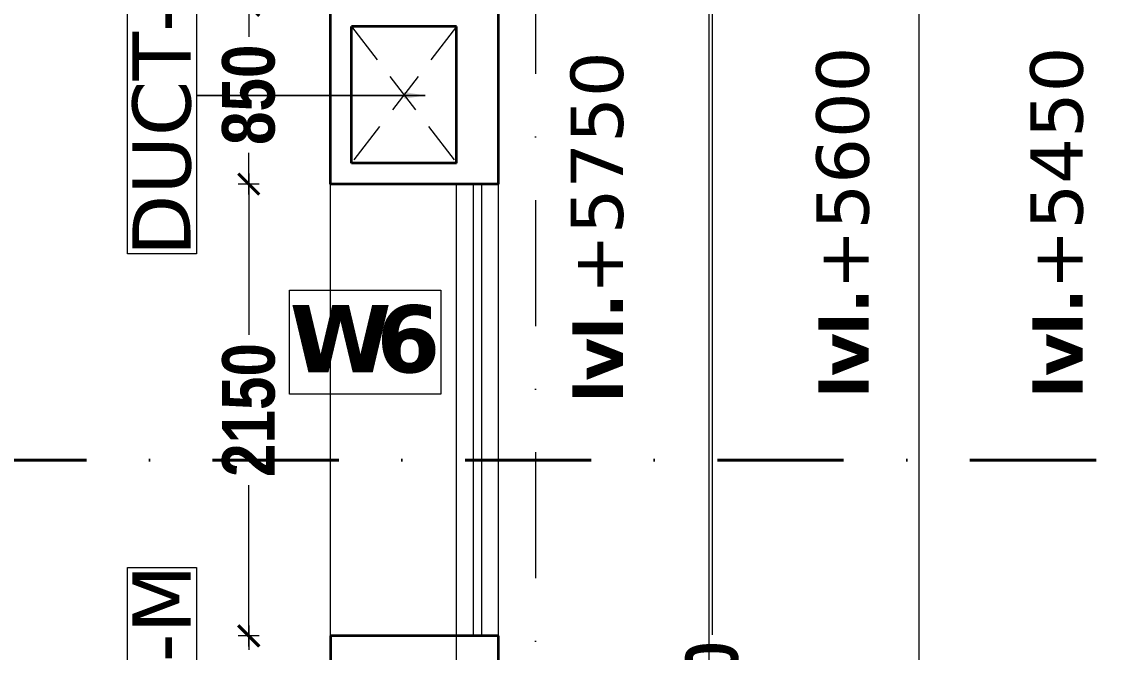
# Model space of a CAD drawing. Header units: millimetres. Extents: x -3092155 to 4513934, y -12317808 to 1850003.
# Drawn here: x -440957 to -435773, y -5690854 to -5687854 of the extents above; entities that cross this region are included whole.
import ezdxf

# ---------------------------------------------------------------- set-up
doc = ezdxf.new("R2010")
doc.units = ezdxf.units.MM
doc.header["$LTSCALE"] = 2
doc.header["$MEASUREMENT"] = 0
doc.header["$PDMODE"] = 34
doc.header["$PDSIZE"] = 500
for name, pattern in [('DASHDOT', [1, 0.5, -0.25, 0, -0.25]), ('DASHED2', [0.375, 0.25, -0.125]), ('HIDDEN', [0.375, 0.25, -0.125])]:
    doc.linetypes.add(name, pattern=pattern)
for name, color, linetype, lineweight in [('cornice', 12, 'Continuous', 25), ('D DIM', 250, 'Continuous', 9), ('DUCT', 37, 'Continuous', 35), ('glass', 5, 'Continuous', 15), ('GRID', 251, 'DASHDOT', 5), ('PROJ', 251, 'HIDDEN', 5), ('SILL', 74, 'Continuous', 9), ('Step', 251, 'Continuous', 9), ('TEXT', 7, 'Continuous', 13), ('W2', 162, 'Continuous', 5), ('W6', 162, 'Continuous', 5)]:
    doc.layers.add(name, color=color, linetype=linetype, lineweight=lineweight)
doc.layers.add('DOT', color=7, linetype='DASHED2', lineweight=0, true_color=0x89067c)
doc.layers.add('duct text', color=7, linetype='Continuous', lineweight=5, true_color=0x30182a)
doc.styles.add('door', font='arial.ttf', dxfattribs={"height": 70})
doc.styles.add('INNER DIM', font='ARIALNB.TTF', dxfattribs={"height": 250})
doc.styles.add('style2', font='verdana.ttf')
doc.dimstyles.new('DOOR', dxfattribs={"dimtxt": 100, "dimasz": 100, "dimexe": 25, "dimexo": 50, "dimgap": 25, "dimtad": 0, "dimtih": 1, "dimtoh": 1, "dimdec": 0, "dimzin": 3, "dimdsep": 46, "dimtxsty": 'door', "dimblk": 'OBLIQUE', "dimcen": 200, "dimclrd": 256, "dimclre": 256, "dimclrt": 256, "dimadec": 0, "dimazin": 0, "dimtfac": 1, "dimtdec": 0, "dimtofl": 0, "dimtmove": 2, "dimatfit": 3, "dimfxl": 300, "dimfxlon": 1, "dimfrac": 1, "dimtolj": 1, "dimtzin": 0, "dimlwd": -1, "dimlwe": -1, "dimarcsym": 0})
doc.dimstyles.new('INNER DIM', dxfattribs={"dimscale": 0, "dimtxt": 250, "dimasz": 100, "dimexe": 50, "dimexo": 50, "dimgap": 50, "dimtad": 0, "dimdec": 0, "dimzin": 0, "dimdsep": 46, "dimtxsty": 'INNER DIM', "dimblk": 'ARCHTICK', "dimcen": 100, "dimdle": 50, "dimclrd": 256, "dimclre": 256, "dimclrt": 256, "dimadec": 0, "dimazin": 0, "dimtfac": 1, "dimtdec": 0, "dimtix": 1, "dimtmove": 2, "dimatfit": 3, "dimfxl": 50, "dimfxlon": 1, "dimtolj": 1, "dimtzin": 0, "dimlwd": -1, "dimlwe": -1, "dimarcsym": 1})

# ---------------------------------------------------------------- blocks, each defined once
blk = doc.blocks.new('_ArchTick')
at = {"color": 0, "linetype": 'ByBlock', "const_width": 0.15}
blk.add_lwpolyline([(-0.5, -0.5), (0.5, 0.5)], dxfattribs=at)
blk = doc.blocks.new('*D142')
at = {"layer": 'D DIM', "ltscale": 100, "transparency": 16777216}
for p, q in [((-439877.5, -5688576.2), (-439877.5, -5689343.3)), ((-439827.5, -5688626.2), (-439927.5, -5688626.2)), ((-439877.5, -5690826.2), (-439877.5, -5690059.2)), ((-439827.5, -5690776.2), (-439927.5, -5690776.2))]:
    blk.add_line(p, q, dxfattribs=at)
at = {"layer": 'Defpoints', "color": 0, "lineweight": 50, "ltscale": 100, "transparency": 16777216}
for p in [(-439488.9, -5688626.2), (-439877.5, -5690776.2), (-439488.5, -5690776.2)]:
    blk.add_point(p, dxfattribs=at)
at = {"layer": 'D DIM', "ltscale": 100, "transparency": 16777216, "xscale": 100, "yscale": 100, "zscale": 100}
for p, rotation in [((-439877.5, -5688626.2), 90), ((-439877.5, -5690776.2), 270)]:
    blk.add_blockref('_ArchTick', p, dxfattribs=dict(at, rotation=rotation))
at = {"layer": 'D DIM', "ltscale": 100, "transparency": 16777216, "insert": (-439877.5, -5689701.2), "char_height": 250, "attachment_point": 5, "rotation": 90, "style": 'INNER DIM'}
blk.add_mtext('\\A1;2150', dxfattribs=at)
blk = doc.blocks.new('*D730')
at = {"layer": 'D DIM', "ltscale": 100, "transparency": 16777216}
for p, q in [((-438689.1, 360.6), (-438689.1, 460.6)), ((998.8, 360.6), (998.8, 460.6)), ((1048.8, 410.6), (-438739.1, 410.6))]:
    blk.add_line(p, q, dxfattribs=at)
at = {"layer": 'Defpoints', "color": 0, "lineweight": 50, "ltscale": 100, "transparency": 16777216}
for p in [(-438689.1, 410.6), (998.8, 0), (-438689.1, -5723126.2)]:
    blk.add_point(p, dxfattribs=at)
at = {"layer": 'D DIM', "ltscale": 100, "transparency": 16777216, "xscale": 100, "yscale": 100, "zscale": 100, "rotation": 180}
blk.add_blockref('_ArchTick', (-438689.1, 410.6), dxfattribs=at)
at = {"layer": 'D DIM', "ltscale": 100, "transparency": 16777216, "xscale": 100, "yscale": 100, "zscale": 100}
blk.add_blockref('_ArchTick', (998.8, 410.6), dxfattribs=at)
at = {"layer": 'D DIM', "ltscale": 100, "transparency": 16777216, "insert": (1326.5, 835.2), "char_height": 250, "attachment_point": 5, "style": 'INNER DIM'}
blk.add_mtext('\\A1;439688', dxfattribs=at)
blk = doc.blocks.new('*D748')
at = {"layer": 'D DIM', "ltscale": 100, "transparency": 16777216}
for p, q in [((-437674.8, -5685126.2), (-437674.8, -5690771.4)), ((-437724.8, -5685176.2), (-437624.8, -5685176.2)), ((-437674.8, -5697276.2), (-437674.8, -5691631.1)), ((-437724.8, -5697226.2), (-437624.8, -5697226.2))]:
    blk.add_line(p, q, dxfattribs=at)
at = {"layer": 'Defpoints', "color": 0, "lineweight": 50, "ltscale": 100, "transparency": 16777216}
for p in [(-438139.3, -5685176.2), (-437963.8, -5697226.2), (-437674.8, -5697226.2)]:
    blk.add_point(p, dxfattribs=at)
at = {"layer": 'D DIM', "ltscale": 100, "transparency": 16777216, "xscale": 100, "yscale": 100, "zscale": 100}
for p, rotation in [((-437674.8, -5685176.2), 90), ((-437674.8, -5697226.2), 270)]:
    blk.add_blockref('_ArchTick', p, dxfattribs=dict(at, rotation=rotation))
at = {"layer": 'D DIM', "ltscale": 100, "transparency": 16777216, "insert": (-437674.8, -5691201.2), "char_height": 250, "attachment_point": 5, "rotation": 90, "style": 'INNER DIM'}
blk.add_mtext('\\A1;12050', dxfattribs=at)
blk = doc.blocks.new('*D839')
at = {"layer": 'D DIM', "ltscale": 100, "transparency": 16777216}
for p, q in [((-439877.9, -5687726.2), (-439877.9, -5687925.2)), ((-439827.9, -5687776.2), (-439927.9, -5687776.2)), ((-439877.9, -5688676.2), (-439877.9, -5688477.3)), ((-439827.9, -5688626.2), (-439927.9, -5688626.2))]:
    blk.add_line(p, q, dxfattribs=at)
at = {"layer": 'Defpoints', "color": 0, "lineweight": 50, "ltscale": 100, "transparency": 16777216}
for p in [(-439489.7, -5687776.2), (-439877.9, -5688626.2), (-439489.7, -5688626.2)]:
    blk.add_point(p, dxfattribs=at)
at = {"layer": 'D DIM', "ltscale": 100, "transparency": 16777216, "xscale": 100, "yscale": 100, "zscale": 100}
for p, rotation in [((-439877.9, -5687776.2), 90), ((-439877.9, -5688626.2), 270)]:
    blk.add_blockref('_ArchTick', p, dxfattribs=dict(at, rotation=rotation))
at = {"layer": 'D DIM', "ltscale": 100, "transparency": 16777216, "insert": (-439877.9, -5688201.2), "char_height": 250, "attachment_point": 5, "rotation": 90, "style": 'INNER DIM'}
blk.add_mtext('\\A1;850', dxfattribs=at)
blk = doc.blocks.new('*D840')
at = {"layer": 'D DIM', "ltscale": 100, "transparency": 16777216}
for p, q in [((-439877.9, -5690726.2), (-439877.9, -5690842.3)), ((-439827.9, -5690776.2), (-439927.9, -5690776.2)), ((-439877.9, -5691676.2), (-439877.9, -5691394.4)), ((-439827.9, -5691626.2), (-439927.9, -5691626.2))]:
    blk.add_line(p, q, dxfattribs=at)
at = {"layer": 'Defpoints', "color": 0, "lineweight": 50, "ltscale": 100, "transparency": 16777216}
for p in [(-439489.7, -5690776.2), (-439877.9, -5691626.2), (-439489.7, -5691626.2)]:
    blk.add_point(p, dxfattribs=at)
at = {"layer": 'D DIM', "ltscale": 100, "transparency": 16777216, "xscale": 100, "yscale": 100, "zscale": 100}
for p, rotation in [((-439877.9, -5690776.2), 90), ((-439877.9, -5691626.2), 270)]:
    blk.add_blockref('_ArchTick', p, dxfattribs=dict(at, rotation=rotation))
at = {"layer": 'D DIM', "ltscale": 100, "transparency": 16777216, "insert": (-439877.9, -5691118.3), "char_height": 250, "attachment_point": 5, "rotation": 90, "style": 'INNER DIM'}
blk.add_mtext('\\A1;850', dxfattribs=at)
blk = doc.blocks.new('GHYJHJH')
at = {"layer": 'Step', "ltscale": 15000}
for p, q in [((-247804.3, -5650992.1), (-247804.3, -5662016.3)), ((-246804.3, -5662016.3), (-246804.3, -5650967.1))]:
    blk.add_line(p, q, dxfattribs=at)
blk = doc.blocks.new('_Oblique')
at = {"color": 0, "linetype": 'ByBlock', "lineweight": -2}
blk.add_line((-0.5, -0.5), (0.5, 0.5), dxfattribs=at)
blk = doc.blocks.new('6yuj6kit')
at = {"layer": 'duct text', "ltscale": 0.1}
for points in [[(-151782.1, -5617545.8), (-151782.1, -5616037.4), (-151453, -5616037.4), (-151453, -5617545.8)], [(-151782.1, -5620545.8), (-151782.1, -5619037.4), (-151453, -5619037.4), (-151453, -5620545.8)]]:
    blk.add_lwpolyline(points, close=True, dxfattribs=at)
at = {"layer": 'duct text', "ltscale": 0.1, "char_height": 276.639, "width": 1547.237, "attachment_point": 5, "rotation": 90, "style": 'style2'}
for insert in [(-151617.4, -5616790.2), (-151617.4, -5619790.2)]:
    blk.add_mtext('\\pxt11;DUCT-M', dxfattribs=dict(at, insert=insert))
at = {"layer": 'duct text', "ltscale": 0.1}
blk.add_leader([(-150366.8, -5616791.6), (-151453, -5616791.6), (-150366.8, -5616791.6)], dimstyle='DOOR', dxfattribs=at)

msp = doc.modelspace()

# ---------------------------------------------------------------- linework, layer by layer
at = {"layer": 'DOT', "ltscale": 400}
for p, q in [((-438889.7, -5687876.2), (-439389.7, -5688526.2)), ((-439389.7, -5687876.2), (-438889.7, -5688526.2))]:
    msp.add_line(p, q, dxfattribs=at)
at = {"layer": 'DUCT', "ltscale": 100}
for p, q in [((-439489.7, -5688626.2), (-439489.7, -5687776.2)), ((-438689.7, -5688626.2), (-438689.7, -5687776.2)), ((-439389.7, -5688526.2), (-439389.7, -5687876.2)), ((-438889.7, -5687876.2), (-439389.7, -5687876.2)), ((-438889.7, -5688526.2), (-438889.7, -5687876.2)), ((-438889.7, -5688526.2), (-439389.7, -5688526.2)), ((-438689.7, -5688626.2), (-439489.7, -5688626.2)), ((-438689.7, -5688626.2), (-438889.7, -5688626.2)), ((-439489.7, -5690776.2), (-439489.7, -5691626.2)), ((-438689.7, -5690776.2), (-439489.7, -5690776.2)), ((-438689.7, -5690776.2), (-438889.7, -5690776.2)), ((-438689.7, -5691626.2), (-438689.7, -5690776.2))]:
    msp.add_line(p, q, dxfattribs=at)
at = {"layer": 'glass', "ltscale": 100}
for p, q in [((-438809.7, -5690776.2), (-438809.7, -5688626.2)), ((-438769.7, -5690776.2), (-438769.7, -5688626.2))]:
    msp.add_line(p, q, dxfattribs=at)
at = {"layer": 'GRID', "color": 5, "ltscale": 600}
msp.add_line((-438514.7, -5657499.4), (-438514.7, -5742293.2), dxfattribs=at)
at = {"layer": 'PROJ', "linetype": 'DASHDOT', "lineweight": 40, "ltscale": 600}
msp.add_line((-384245.2, -5689939.3), (-447944.2, -5689939.3), dxfattribs=at)
at = {"layer": 'SILL', "ltscale": 100}
for p, q in [((-438689.7, -5690676.2), (-438689.7, -5688526.2)), ((-439489.3, -5693076.1), (-439489.3, -5688626.2)), ((-438889.7, -5690976.2), (-438889.7, -5688626.2)), ((-438889.7, -5690776.2), (-438889.7, -5688626.2)), ((-438689.7, -5690976.2), (-438689.7, -5688626.2))]:
    msp.add_line(p, q, dxfattribs=at)
at = {"layer": 'W2', "lineweight": 15, "ltscale": 0.1}
for p, q in [((-439684.5, -5689131.5), (-438963.9, -5689131.5)), ((-439684.5, -5689625.5), (-439684.5, -5689131.5)), ((-438963.9, -5689131.5), (-438963.9, -5689625.5)), ((-438963.9, -5689625.5), (-439684.5, -5689625.5))]:
    msp.add_line(p, q, dxfattribs=at)

# ---------------------------------------------------------------- block references
at = {"layer": 'cornice', "color": 3, "lineweight": 50}
msp.add_blockref('6yuj6kit', (-288672.7, -71412.7), dxfattribs=at)
at = {"layer": 'D DIM'}
msp.add_blockref('GHYJHJH', (-189885.4, -34209.1), dxfattribs=at)

# ---------------------------------------------------------------- texts
at = {"layer": 'TEXT', "ltscale": 0.1, "char_height": 230, "attachment_point": 5, "rotation": 90, "style": 'style2'}
for s, insert in [('{\\fVerdana|b1|i0|c0|p34;\\T0.95;lvl.\\fVerdana|b0|i0|c0|p34;\\H1.0833x;\\T1;+5600}', (-437052.6, -5688807.6)), ('{\\fVerdana|b1|i0|c0|p34;\\T0.95;lvl.\\fVerdana|b0|i0|c0|p34;\\H1.0833x;\\T1;+5450}', (-436035.4, -5688807.6)), ('{\\fVerdana|b1|i0|c0|p34;\\T0.95;lvl.\\fVerdana|b0|i0|c0|p34;\\H1.0833x;\\T1;+5750}', (-438221.1, -5688830.1))]:
    msp.add_mtext(s, dxfattribs=dict(at, insert=insert))
at = {"layer": 'W6', "ltscale": 100, "insert": (-439683.3, -5689202.1), "char_height": 320, "width": 715.003, "attachment_point": 1, "style": 'style2'}
msp.add_mtext('{\\fVerdana|b1|i0|c0|p34;\\T0.8;W6}', dxfattribs=at)

# ---------------------------------------------------------------- dimensions: what is measured, and where the dimension line sits
at = {"layer": 'D DIM', "ltscale": 100}
dim = msp.add_linear_dim(base=(-438689.1, 410.6), p1=(998.8, 0), p2=(-438689.1, -5723126.2), dimstyle='INNER DIM', override={"dimscale": 1}, dxfattribs=at)
dim.commit()
dim.dimension.update_dxf_attribs({"geometry": '*D730', "text_midpoint": (1326.5, 835.2), "dimtype": 160})
for base, p1, p2, picture, middle in [((-437674.8, -5697226.2), (-438139.3, -5685176.2), (-437963.8, -5697226.2), '*D748', (-437674.8, -5691201.2)), ((-439877.9, -5688626.2), (-439489.7, -5687776.2), (-439489.7, -5688626.2), '*D839', (-439877.9, -5688201.2)), ((-439877.5, -5690776.2), (-439488.9, -5688626.2), (-439488.5, -5690776.2), '*D142', (-439877.5, -5689701.2))]:
    dim = msp.add_linear_dim(base=base, p1=p1, p2=p2, angle=90, dimstyle='INNER DIM', override={"dimscale": 1}, dxfattribs=at)
    dim.commit()
    dim.dimension.update_dxf_attribs({"geometry": picture, "text_midpoint": middle})
dim = msp.add_linear_dim(base=(-439877.9, -5691626.2), p1=(-439489.7, -5690776.2), p2=(-439489.7, -5691626.2), angle=90, dimstyle='INNER DIM', override={"dimscale": 1}, dxfattribs=at)
dim.commit()
dim.dimension.update_dxf_attribs({"geometry": '*D840', "text_midpoint": (-439877.9, -5691118.3), "dimtype": 160})

doc.saveas('drawing.dxf')
